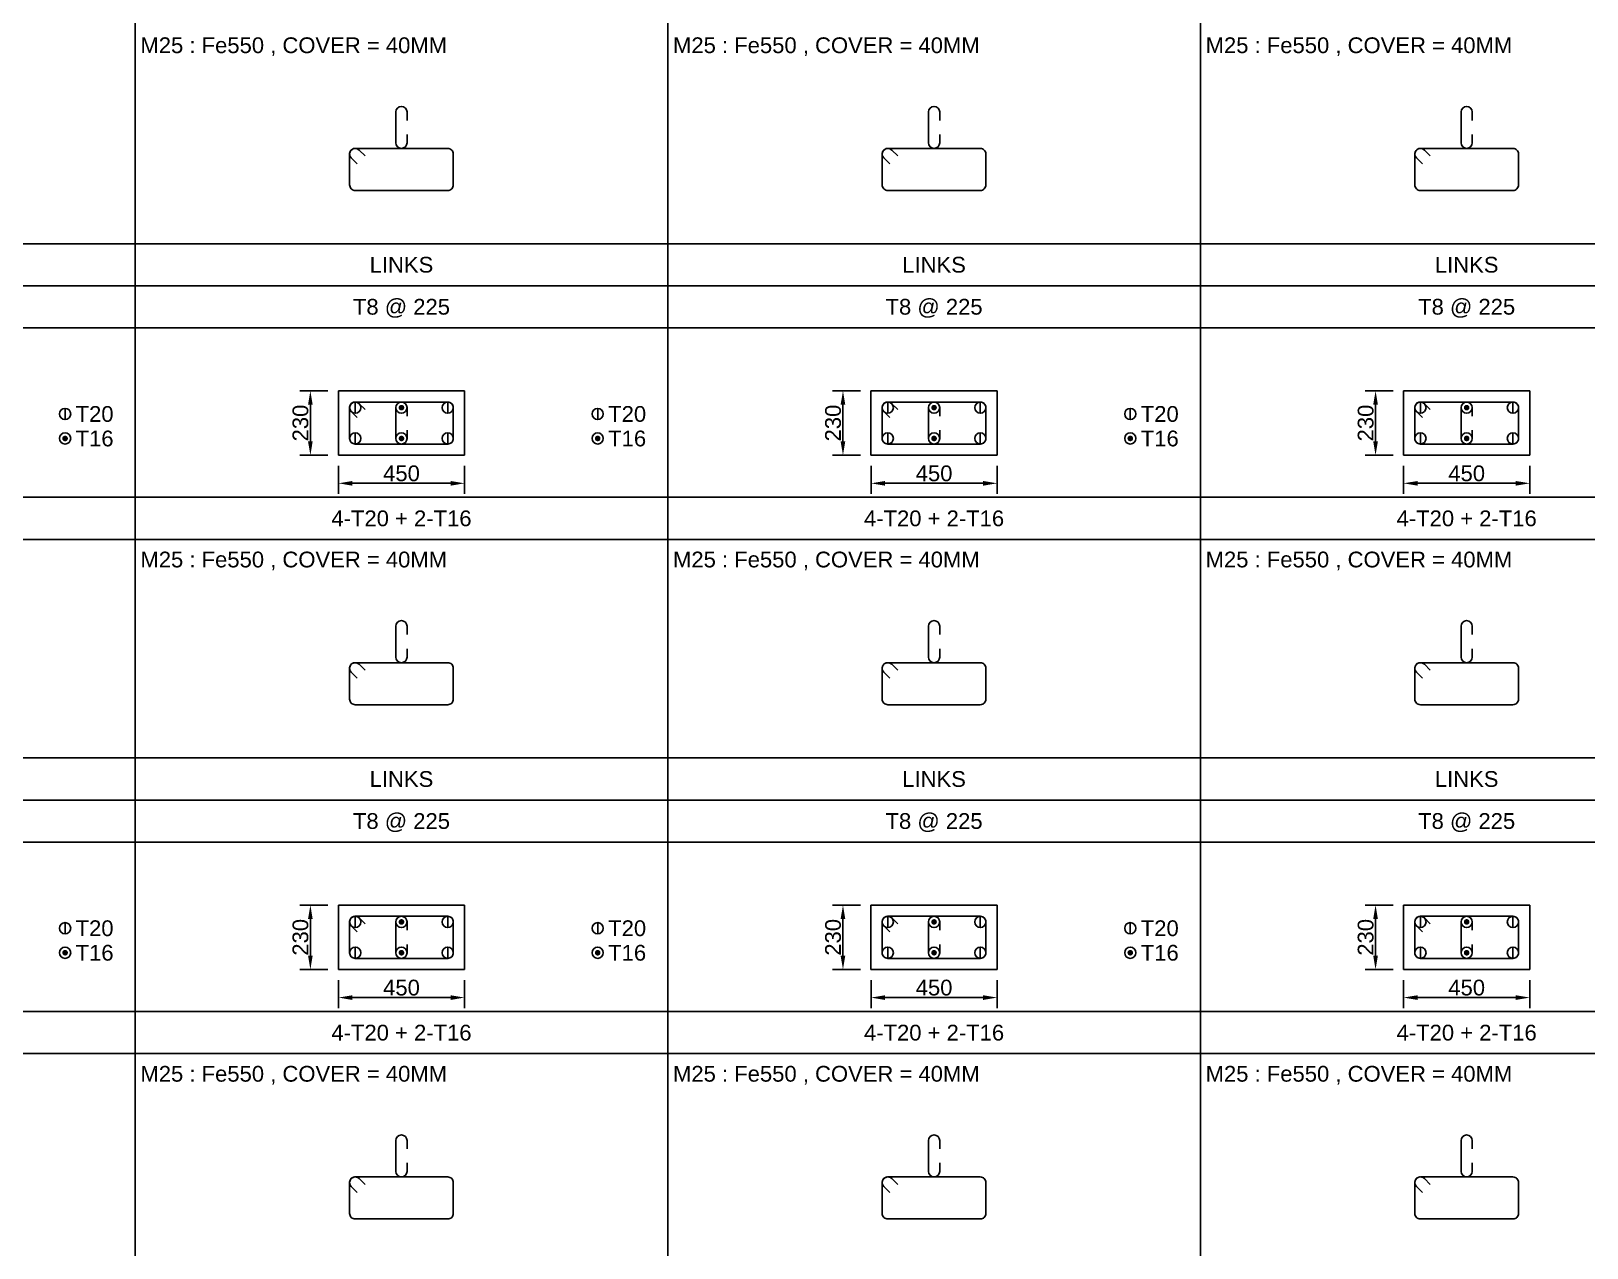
# Model space of a CAD drawing. Header units: inches. Extents: x -816171 to 9366335, y -450961 to 689132.
# Drawn here: x -183303 to -161103, y -5119 to 12248 of the extents above; entities that cross this region are included whole.
import ezdxf
from ezdxf.enums import TextEntityAlignment as Align

# ---------------------------------------------------------------- set-up
doc = ezdxf.new("R2010")
doc.units = ezdxf.units.IN
doc.header["$MEASUREMENT"] = 0
for name, color, linetype in [('Concrete Line', 2, 'Continuous'), ('Dim', 31, 'Continuous'), ('Link', 225, 'Continuous'), ('Reinforcement', 130, 'Continuous'), ('Schedule Border', 60, 'Continuous'), ('Schedule Line', 60, 'Continuous'), ('Text', 31, 'Continuous')]:
    doc.layers.add(name, color=color, linetype=linetype)
doc.styles.add('SC-COL1', font='SansSerif')
doc.styles.add('SC-COL2', font='SansSerif')
doc.dimstyles.new('ColumnSch', dxfattribs={"dimtxt": 225, "dimasz": 200, "dimexe": 150, "dimexo": 150, "dimgap": 25, "dimtad": 1, "dimtoh": 1, "dimdec": 4, "dimzin": 0, "dimdsep": 46, "dimtxsty": 'SC-COL2', "dimcen": 0.09, "dimclrd": 8, "dimclre": 8, "dimclrt": 31, "dimadec": 0, "dimazin": 0, "dimtfac": 1, "dimtdec": 0, "dimtix": 1, "dimtofl": 0, "dimtmove": 0, "dimatfit": 3, "dimfxl": 1, "dimtolj": 1, "dimtzin": 0, "dimarcsym": 0})

# ---------------------------------------------------------------- blocks, each defined once
blk = doc.blocks.new('*D290')
at = {"layer": 'DEFPOINTS', "color": 0, "transparency": 16777216}
for p in [(-178918, -1146), (-177118, -1146), (-177118, -1546)]:
    blk.add_point(p, dxfattribs=at)
at = {"layer": 'Dim', "color": 8, "lineweight": -2, "transparency": 16777216}
for p, q in [((-178918, -1296), (-178918, -1696)), ((-177118, -1296), (-177118, -1696)), ((-178718, -1546), (-177318, -1546))]:
    blk.add_line(p, q, dxfattribs=at)
at = {"layer": 'Dim', "color": 8, "transparency": 16777216}
for points in [[(-178718, -1513), (-178718, -1580), (-178918, -1546)], [(-177318, -1513), (-177318, -1580), (-177118, -1546)]]:
    blk.add_solid(points, dxfattribs=at)
at = {"layer": 'Dim', "color": 31, "transparency": 16777216, "insert": (-178018, -1405), "char_height": 225, "attachment_point": 5, "style": 'SC-COL2'}
blk.add_mtext('\\A1;450', dxfattribs=at)
blk = doc.blocks.new('*D291')
at = {"layer": 'DEFPOINTS', "color": 0, "transparency": 16777216}
for p in [(-179318, -226), (-178918, -226), (-178918, -1146)]:
    blk.add_point(p, dxfattribs=at)
at = {"layer": 'Dim', "color": 8, "lineweight": -2, "transparency": 16777216}
for p, q in [((-179068, -226), (-179468, -226)), ((-179318, -946), (-179318, -426)), ((-179068, -1146), (-179468, -1146))]:
    blk.add_line(p, q, dxfattribs=at)
at = {"layer": 'Dim', "color": 8, "transparency": 16777216}
for points in [[(-179352, -426), (-179285, -426), (-179318, -226)], [(-179352, -946), (-179285, -946), (-179318, -1146)]]:
    blk.add_solid(points, dxfattribs=at)
at = {"layer": 'Dim', "color": 31, "transparency": 16777216, "insert": (-179459, -686), "char_height": 225, "attachment_point": 5, "rotation": 90, "style": 'SC-COL2'}
blk.add_mtext('\\A1;230', dxfattribs=at)
blk = doc.blocks.new('*D292')
at = {"layer": 'DEFPOINTS', "color": 0, "transparency": 16777216}
for p in [(-178918, 6194), (-177118, 6194), (-177118, 5794)]:
    blk.add_point(p, dxfattribs=at)
at = {"layer": 'Dim', "color": 8, "lineweight": -2, "transparency": 16777216}
for p, q in [((-178918, 6044), (-178918, 5644)), ((-177118, 6044), (-177118, 5644)), ((-178718, 5794), (-177318, 5794))]:
    blk.add_line(p, q, dxfattribs=at)
at = {"layer": 'Dim', "color": 8, "transparency": 16777216}
for points in [[(-178718, 5827), (-178718, 5760), (-178918, 5794)], [(-177318, 5827), (-177318, 5760), (-177118, 5794)]]:
    blk.add_solid(points, dxfattribs=at)
at = {"layer": 'Dim', "color": 31, "transparency": 16777216, "insert": (-178018, 5935), "char_height": 225, "attachment_point": 5, "style": 'SC-COL2'}
blk.add_mtext('\\A1;450', dxfattribs=at)
blk = doc.blocks.new('*D293')
at = {"layer": 'DEFPOINTS', "color": 0, "transparency": 16777216}
for p in [(-179318, 7114), (-178918, 7114), (-178918, 6194)]:
    blk.add_point(p, dxfattribs=at)
at = {"layer": 'Dim', "color": 8, "lineweight": -2, "transparency": 16777216}
for p, q in [((-179068, 7114), (-179468, 7114)), ((-179318, 6394), (-179318, 6914)), ((-179068, 6194), (-179468, 6194))]:
    blk.add_line(p, q, dxfattribs=at)
at = {"layer": 'Dim', "color": 8, "transparency": 16777216}
for points in [[(-179352, 6914), (-179285, 6914), (-179318, 7114)], [(-179352, 6394), (-179285, 6394), (-179318, 6194)]]:
    blk.add_solid(points, dxfattribs=at)
at = {"layer": 'Dim', "color": 31, "transparency": 16777216, "insert": (-179459, 6654), "char_height": 225, "attachment_point": 5, "rotation": 90, "style": 'SC-COL2'}
blk.add_mtext('\\A1;230', dxfattribs=at)
blk = doc.blocks.new('*D212')
at = {"layer": 'DEFPOINTS', "color": 0, "transparency": 16777216}
for p in [(-171318, -1146), (-169518, -1146), (-169518, -1546)]:
    blk.add_point(p, dxfattribs=at)
at = {"layer": 'Dim', "color": 8, "lineweight": -2, "transparency": 16777216}
for p, q in [((-171318, -1296), (-171318, -1696)), ((-169518, -1296), (-169518, -1696)), ((-171118, -1546), (-169718, -1546))]:
    blk.add_line(p, q, dxfattribs=at)
at = {"layer": 'Dim', "color": 8, "transparency": 16777216}
for points in [[(-171118, -1513), (-171118, -1580), (-171318, -1546)], [(-169718, -1513), (-169718, -1580), (-169518, -1546)]]:
    blk.add_solid(points, dxfattribs=at)
at = {"layer": 'Dim', "color": 31, "transparency": 16777216, "insert": (-170418, -1405), "char_height": 225, "attachment_point": 5, "style": 'SC-COL2'}
blk.add_mtext('\\A1;450', dxfattribs=at)
blk = doc.blocks.new('*D213')
at = {"layer": 'DEFPOINTS', "color": 0, "transparency": 16777216}
for p in [(-171718, -226), (-171318, -226), (-171318, -1146)]:
    blk.add_point(p, dxfattribs=at)
at = {"layer": 'Dim', "color": 8, "lineweight": -2, "transparency": 16777216}
for p, q in [((-171468, -226), (-171868, -226)), ((-171718, -946), (-171718, -426)), ((-171468, -1146), (-171868, -1146))]:
    blk.add_line(p, q, dxfattribs=at)
at = {"layer": 'Dim', "color": 8, "transparency": 16777216}
for points in [[(-171752, -426), (-171685, -426), (-171718, -226)], [(-171752, -946), (-171685, -946), (-171718, -1146)]]:
    blk.add_solid(points, dxfattribs=at)
at = {"layer": 'Dim', "color": 31, "transparency": 16777216, "insert": (-171859, -686), "char_height": 225, "attachment_point": 5, "rotation": 90, "style": 'SC-COL2'}
blk.add_mtext('\\A1;230', dxfattribs=at)
blk = doc.blocks.new('*D214')
at = {"layer": 'DEFPOINTS', "color": 0, "transparency": 16777216}
for p in [(-171318, 6194), (-169518, 6194), (-169518, 5794)]:
    blk.add_point(p, dxfattribs=at)
at = {"layer": 'Dim', "color": 8, "lineweight": -2, "transparency": 16777216}
for p, q in [((-171318, 6044), (-171318, 5644)), ((-169518, 6044), (-169518, 5644)), ((-171118, 5794), (-169718, 5794))]:
    blk.add_line(p, q, dxfattribs=at)
at = {"layer": 'Dim', "color": 8, "transparency": 16777216}
for points in [[(-171118, 5827), (-171118, 5760), (-171318, 5794)], [(-169718, 5827), (-169718, 5760), (-169518, 5794)]]:
    blk.add_solid(points, dxfattribs=at)
at = {"layer": 'Dim', "color": 31, "transparency": 16777216, "insert": (-170418, 5935), "char_height": 225, "attachment_point": 5, "style": 'SC-COL2'}
blk.add_mtext('\\A1;450', dxfattribs=at)
blk = doc.blocks.new('*D215')
at = {"layer": 'DEFPOINTS', "color": 0, "transparency": 16777216}
for p in [(-171718, 7114), (-171318, 7114), (-171318, 6194)]:
    blk.add_point(p, dxfattribs=at)
at = {"layer": 'Dim', "color": 8, "lineweight": -2, "transparency": 16777216}
for p, q in [((-171468, 7114), (-171868, 7114)), ((-171718, 6394), (-171718, 6914)), ((-171468, 6194), (-171868, 6194))]:
    blk.add_line(p, q, dxfattribs=at)
at = {"layer": 'Dim', "color": 8, "transparency": 16777216}
for points in [[(-171752, 6914), (-171685, 6914), (-171718, 7114)], [(-171752, 6394), (-171685, 6394), (-171718, 6194)]]:
    blk.add_solid(points, dxfattribs=at)
at = {"layer": 'Dim', "color": 31, "transparency": 16777216, "insert": (-171859, 6654), "char_height": 225, "attachment_point": 5, "rotation": 90, "style": 'SC-COL2'}
blk.add_mtext('\\A1;230', dxfattribs=at)
blk = doc.blocks.new('*D220')
at = {"layer": 'DEFPOINTS', "color": 0, "transparency": 16777216}
for p in [(-163718, -1146), (-161918, -1146), (-161918, -1546)]:
    blk.add_point(p, dxfattribs=at)
at = {"layer": 'Dim', "color": 8, "lineweight": -2, "transparency": 16777216}
for p, q in [((-163718, -1296), (-163718, -1696)), ((-161918, -1296), (-161918, -1696)), ((-163518, -1546), (-162118, -1546))]:
    blk.add_line(p, q, dxfattribs=at)
at = {"layer": 'Dim', "color": 8, "transparency": 16777216}
for points in [[(-163518, -1513), (-163518, -1580), (-163718, -1546)], [(-162118, -1513), (-162118, -1580), (-161918, -1546)]]:
    blk.add_solid(points, dxfattribs=at)
at = {"layer": 'Dim', "color": 31, "transparency": 16777216, "insert": (-162818, -1405), "char_height": 225, "attachment_point": 5, "style": 'SC-COL2'}
blk.add_mtext('\\A1;450', dxfattribs=at)
blk = doc.blocks.new('*D221')
at = {"layer": 'DEFPOINTS', "color": 0, "transparency": 16777216}
for p in [(-164118, -226), (-163718, -226), (-163718, -1146)]:
    blk.add_point(p, dxfattribs=at)
at = {"layer": 'Dim', "color": 8, "lineweight": -2, "transparency": 16777216}
for p, q in [((-163868, -226), (-164268, -226)), ((-164118, -946), (-164118, -426)), ((-163868, -1146), (-164268, -1146))]:
    blk.add_line(p, q, dxfattribs=at)
at = {"layer": 'Dim', "color": 8, "transparency": 16777216}
for points in [[(-164152, -426), (-164085, -426), (-164118, -226)], [(-164152, -946), (-164085, -946), (-164118, -1146)]]:
    blk.add_solid(points, dxfattribs=at)
at = {"layer": 'Dim', "color": 31, "transparency": 16777216, "insert": (-164259, -686), "char_height": 225, "attachment_point": 5, "rotation": 90, "style": 'SC-COL2'}
blk.add_mtext('\\A1;230', dxfattribs=at)
blk = doc.blocks.new('*D222')
at = {"layer": 'DEFPOINTS', "color": 0, "transparency": 16777216}
for p in [(-163718, 6194), (-161918, 6194), (-161918, 5794)]:
    blk.add_point(p, dxfattribs=at)
at = {"layer": 'Dim', "color": 8, "lineweight": -2, "transparency": 16777216}
for p, q in [((-163718, 6044), (-163718, 5644)), ((-161918, 6044), (-161918, 5644)), ((-163518, 5794), (-162118, 5794))]:
    blk.add_line(p, q, dxfattribs=at)
at = {"layer": 'Dim', "color": 8, "transparency": 16777216}
for points in [[(-163518, 5827), (-163518, 5760), (-163718, 5794)], [(-162118, 5827), (-162118, 5760), (-161918, 5794)]]:
    blk.add_solid(points, dxfattribs=at)
at = {"layer": 'Dim', "color": 31, "transparency": 16777216, "insert": (-162818, 5935), "char_height": 225, "attachment_point": 5, "style": 'SC-COL2'}
blk.add_mtext('\\A1;450', dxfattribs=at)
blk = doc.blocks.new('*D223')
at = {"layer": 'DEFPOINTS', "color": 0, "transparency": 16777216}
for p in [(-164118, 7114), (-163718, 7114), (-163718, 6194)]:
    blk.add_point(p, dxfattribs=at)
at = {"layer": 'Dim', "color": 8, "lineweight": -2, "transparency": 16777216}
for p, q in [((-163868, 7114), (-164268, 7114)), ((-164118, 6394), (-164118, 6914)), ((-163868, 6194), (-164268, 6194))]:
    blk.add_line(p, q, dxfattribs=at)
at = {"layer": 'Dim', "color": 8, "transparency": 16777216}
for points in [[(-164152, 6914), (-164085, 6914), (-164118, 7114)], [(-164152, 6394), (-164085, 6394), (-164118, 6194)]]:
    blk.add_solid(points, dxfattribs=at)
at = {"layer": 'Dim', "color": 31, "transparency": 16777216, "insert": (-164259, 6654), "char_height": 225, "attachment_point": 5, "rotation": 90, "style": 'SC-COL2'}
blk.add_mtext('\\A1;230', dxfattribs=at)

msp = doc.modelspace()

# ---------------------------------------------------------------- linework, layer by layer
at = {"layer": 'Concrete Line'}
for points in [[(-177118.25711, 7113.77457), (-178918.25711, 7113.77457)], [(-178918.25711, 7113.77457), (-178918.25711, 6193.77457)], [(-177118.25711, 6193.77457), (-177118.25711, 7113.77457)], [(-169518.25711, 7113.77457), (-171318.25711, 7113.77457)], [(-171318.25711, 7113.77457), (-171318.25711, 6193.77457)], [(-169518.25711, 6193.77457), (-169518.25711, 7113.77457)], [(-161918.25711, 7113.77457), (-163718.25711, 7113.77457)], [(-163718.25711, 7113.77457), (-163718.25711, 6193.77457)], [(-161918.25711, 6193.77457), (-161918.25711, 7113.77457)], [(-178918.25711, 6193.77457), (-177118.25711, 6193.77457)], [(-171318.25711, 6193.77457), (-169518.25711, 6193.77457)], [(-163718.25711, 6193.77457), (-161918.25711, 6193.77457)], [(-177118.25711, -226.22543), (-178918.25711, -226.22543)], [(-178918.25711, -226.22543), (-178918.25711, -1146.22543)], [(-177118.25711, -1146.22543), (-177118.25711, -226.22543)], [(-169518.25711, -226.22543), (-171318.25711, -226.22543)], [(-171318.25711, -226.22543), (-171318.25711, -1146.22543)], [(-169518.25711, -1146.22543), (-169518.25711, -226.22543)], [(-161918.25711, -226.22543), (-163718.25711, -226.22543)], [(-163718.25711, -226.22543), (-163718.25711, -1146.22543)], [(-161918.25711, -1146.22543), (-161918.25711, -226.22543)], [(-178918.25711, -1146.22543), (-177118.25711, -1146.22543)], [(-171318.25711, -1146.22543), (-169518.25711, -1146.22543)], [(-163718.25711, -1146.22543), (-161918.25711, -1146.22543)]]:
    msp.add_lwpolyline(points, dxfattribs=at)
at = {"layer": 'Link'}
for points in [[(-177938.25711, 10773.77457), (-177938.25711, 10653.77457, -1), (-178098.25711, 10653.77457), (-178098.25711, 11093.77457, -1), (-177938.25711, 11093.77457), (-177938.25711, 10973.77457)], [(-170338.25711, 10773.77457), (-170338.25711, 10653.77457, -1), (-170498.25711, 10653.77457), (-170498.25711, 11093.77457, -1), (-170338.25711, 11093.77457), (-170338.25711, 10973.77457)], [(-162738.25711, 10773.77457), (-162738.25711, 10653.77457, -1), (-162898.25711, 10653.77457), (-162898.25711, 11093.77457, -1), (-162738.25711, 11093.77457), (-162738.25711, 10973.77457)], [(-178649.97309, 10352.35316), (-178734.82575, 10437.20613, -0.6681779738), (-178678.25711, 10573.77457), (-177358.25711, 10573.77457, -0.4142135624), (-177278.25711, 10493.77457), (-177278.25711, 10053.77457, -0.4142135624), (-177358.25711, 9973.77457), (-178678.25711, 9973.77457, -0.4142135624), (-178758.25711, 10053.77457), (-178758.25711, 10493.77457, -0.6681793021), (-178621.68846, 10550.34301), (-178536.8358, 10465.49004)], [(-171049.97309, 10352.35316), (-171134.82575, 10437.20613, -0.6681779738), (-171078.25711, 10573.77457), (-169758.25711, 10573.77457, -0.4142135624), (-169678.25711, 10493.77457), (-169678.25711, 10053.77457, -0.4142135624), (-169758.25711, 9973.77457), (-171078.25711, 9973.77457, -0.4142135624), (-171158.25711, 10053.77457), (-171158.25711, 10493.77457, -0.6681793021), (-171021.68846, 10550.34301), (-170936.8358, 10465.49004)], [(-163449.97309, 10352.35316), (-163534.82575, 10437.20613, -0.6681779738), (-163478.25711, 10573.77457), (-162158.25711, 10573.77457, -0.4142135624), (-162078.25711, 10493.77457), (-162078.25711, 10053.77457, -0.4142135624), (-162158.25711, 9973.77457), (-163478.25711, 9973.77457, -0.4142135624), (-163558.25711, 10053.77457), (-163558.25711, 10493.77457, -0.6681793021), (-163421.68846, 10550.34301), (-163336.8358, 10465.49004)], [(-178649.97309, 6732.35316), (-178734.82575, 6817.20613, -0.6681779738), (-178678.25711, 6953.77457), (-177358.25711, 6953.77457, -0.4142135624), (-177278.25711, 6873.77457), (-177278.25711, 6433.77457, -0.4142135624), (-177358.25711, 6353.77457), (-178678.25711, 6353.77457, -0.4142135624), (-178758.25711, 6433.77457), (-178758.25711, 6873.77457, -0.6681793021), (-178621.68846, 6930.34301), (-178536.8358, 6845.49004)], [(-177938.25711, 6553.77457), (-177938.25711, 6433.77457, -1), (-178098.25711, 6433.77457), (-178098.25711, 6873.77457, -1), (-177938.25711, 6873.77457), (-177938.25711, 6753.77457)], [(-171049.97309, 6732.35316), (-171134.82575, 6817.20613, -0.6681779738), (-171078.25711, 6953.77457), (-169758.25711, 6953.77457, -0.4142135624), (-169678.25711, 6873.77457), (-169678.25711, 6433.77457, -0.4142135624), (-169758.25711, 6353.77457), (-171078.25711, 6353.77457, -0.4142135624), (-171158.25711, 6433.77457), (-171158.25711, 6873.77457, -0.6681793021), (-171021.68846, 6930.34301), (-170936.8358, 6845.49004)], [(-170338.25711, 6553.77457), (-170338.25711, 6433.77457, -1), (-170498.25711, 6433.77457), (-170498.25711, 6873.77457, -1), (-170338.25711, 6873.77457), (-170338.25711, 6753.77457)], [(-163449.97309, 6732.35316), (-163534.82575, 6817.20613, -0.6681779738), (-163478.25711, 6953.77457), (-162158.25711, 6953.77457, -0.4142135624), (-162078.25711, 6873.77457), (-162078.25711, 6433.77457, -0.4142135624), (-162158.25711, 6353.77457), (-163478.25711, 6353.77457, -0.4142135624), (-163558.25711, 6433.77457), (-163558.25711, 6873.77457, -0.6681793021), (-163421.68846, 6930.34301), (-163336.8358, 6845.49004)], [(-162738.25711, 6553.77457), (-162738.25711, 6433.77457, -1), (-162898.25711, 6433.77457), (-162898.25711, 6873.77457, -1), (-162738.25711, 6873.77457), (-162738.25711, 6753.77457)], [(-177938.25711, 3433.77457), (-177938.25711, 3313.77457, -1), (-178098.25711, 3313.77457), (-178098.25711, 3753.77457, -1), (-177938.25711, 3753.77457), (-177938.25711, 3633.77457)], [(-170338.25711, 3433.77457), (-170338.25711, 3313.77457, -1), (-170498.25711, 3313.77457), (-170498.25711, 3753.77457, -1), (-170338.25711, 3753.77457), (-170338.25711, 3633.77457)], [(-162738.25711, 3433.77457), (-162738.25711, 3313.77457, -1), (-162898.25711, 3313.77457), (-162898.25711, 3753.77457, -1), (-162738.25711, 3753.77457), (-162738.25711, 3633.77457)], [(-178649.97309, 3012.35316), (-178734.82575, 3097.20613, -0.6681779738), (-178678.25711, 3233.77457), (-177358.25711, 3233.77457, -0.4142135624), (-177278.25711, 3153.77457), (-177278.25711, 2713.77457, -0.4142135624), (-177358.25711, 2633.77457), (-178678.25711, 2633.77457, -0.4142135624), (-178758.25711, 2713.77457), (-178758.25711, 3153.77457, -0.6681793021), (-178621.68846, 3210.34301), (-178536.8358, 3125.49004)], [(-171049.97309, 3012.35316), (-171134.82575, 3097.20613, -0.6681779738), (-171078.25711, 3233.77457), (-169758.25711, 3233.77457, -0.4142135624), (-169678.25711, 3153.77457), (-169678.25711, 2713.77457, -0.4142135624), (-169758.25711, 2633.77457), (-171078.25711, 2633.77457, -0.4142135624), (-171158.25711, 2713.77457), (-171158.25711, 3153.77457, -0.6681793021), (-171021.68846, 3210.34301), (-170936.8358, 3125.49004)], [(-163449.97309, 3012.35316), (-163534.82575, 3097.20613, -0.6681779738), (-163478.25711, 3233.77457), (-162158.25711, 3233.77457, -0.4142135624), (-162078.25711, 3153.77457), (-162078.25711, 2713.77457, -0.4142135624), (-162158.25711, 2633.77457), (-163478.25711, 2633.77457, -0.4142135624), (-163558.25711, 2713.77457), (-163558.25711, 3153.77457, -0.6681793021), (-163421.68846, 3210.34301), (-163336.8358, 3125.49004)], [(-178649.97309, -607.64684), (-178734.82575, -522.79387, -0.6681779738), (-178678.25711, -386.22543), (-177358.25711, -386.22543, -0.4142135624), (-177278.25711, -466.22543), (-177278.25711, -906.22543, -0.4142135624), (-177358.25711, -986.22543), (-178678.25711, -986.22543, -0.4142135624), (-178758.25711, -906.22543), (-178758.25711, -466.22543, -0.6681793021), (-178621.68846, -409.65699), (-178536.8358, -494.50996)], [(-177938.25711, -786.22543), (-177938.25711, -906.22543, -1), (-178098.25711, -906.22543), (-178098.25711, -466.22543, -1), (-177938.25711, -466.22543), (-177938.25711, -586.22543)], [(-171049.97309, -607.64684), (-171134.82575, -522.79387, -0.6681779738), (-171078.25711, -386.22543), (-169758.25711, -386.22543, -0.4142135624), (-169678.25711, -466.22543), (-169678.25711, -906.22543, -0.4142135624), (-169758.25711, -986.22543), (-171078.25711, -986.22543, -0.4142135624), (-171158.25711, -906.22543), (-171158.25711, -466.22543, -0.6681793021), (-171021.68846, -409.65699), (-170936.8358, -494.50996)], [(-170338.25711, -786.22543), (-170338.25711, -906.22543, -1), (-170498.25711, -906.22543), (-170498.25711, -466.22543, -1), (-170338.25711, -466.22543), (-170338.25711, -586.22543)], [(-163449.97309, -607.64684), (-163534.82575, -522.79387, -0.6681779738), (-163478.25711, -386.22543), (-162158.25711, -386.22543, -0.4142135624), (-162078.25711, -466.22543), (-162078.25711, -906.22543, -0.4142135624), (-162158.25711, -986.22543), (-163478.25711, -986.22543, -0.4142135624), (-163558.25711, -906.22543), (-163558.25711, -466.22543, -0.6681793021), (-163421.68846, -409.65699), (-163336.8358, -494.50996)], [(-162738.25711, -786.22543), (-162738.25711, -906.22543, -1), (-162898.25711, -906.22543), (-162898.25711, -466.22543, -1), (-162738.25711, -466.22543), (-162738.25711, -586.22543)], [(-177938.25711, -3906.22543), (-177938.25711, -4026.22543, -1), (-178098.25711, -4026.22543), (-178098.25711, -3586.22543, -1), (-177938.25711, -3586.22543), (-177938.25711, -3706.22543)], [(-170338.25711, -3906.22543), (-170338.25711, -4026.22543, -1), (-170498.25711, -4026.22543), (-170498.25711, -3586.22543, -1), (-170338.25711, -3586.22543), (-170338.25711, -3706.22543)], [(-162738.25711, -3906.22543), (-162738.25711, -4026.22543, -1), (-162898.25711, -4026.22543), (-162898.25711, -3586.22543, -1), (-162738.25711, -3586.22543), (-162738.25711, -3706.22543)], [(-178649.97309, -4327.64684), (-178734.82575, -4242.79387, -0.6681779738), (-178678.25711, -4106.22543), (-177358.25711, -4106.22543, -0.4142135624), (-177278.25711, -4186.22543), (-177278.25711, -4626.22543, -0.4142135624), (-177358.25711, -4706.22543), (-178678.25711, -4706.22543, -0.4142135624), (-178758.25711, -4626.22543), (-178758.25711, -4186.22543, -0.6681793021), (-178621.68846, -4129.65699), (-178536.8358, -4214.50996)], [(-171049.97309, -4327.64684), (-171134.82575, -4242.79387, -0.6681779738), (-171078.25711, -4106.22543), (-169758.25711, -4106.22543, -0.4142135624), (-169678.25711, -4186.22543), (-169678.25711, -4626.22543, -0.4142135624), (-169758.25711, -4706.22543), (-171078.25711, -4706.22543, -0.4142135624), (-171158.25711, -4626.22543), (-171158.25711, -4186.22543, -0.6681793021), (-171021.68846, -4129.65699), (-170936.8358, -4214.50996)], [(-163449.97309, -4327.64684), (-163534.82575, -4242.79387, -0.6681779738), (-163478.25711, -4106.22543), (-162158.25711, -4106.22543, -0.4142135624), (-162078.25711, -4186.22543), (-162078.25711, -4626.22543, -0.4142135624), (-162158.25711, -4706.22543), (-163478.25711, -4706.22543, -0.4142135624), (-163558.25711, -4626.22543), (-163558.25711, -4186.22543, -0.6681793021), (-163421.68846, -4129.65699), (-163336.8358, -4214.50996)]]:
    msp.add_lwpolyline(points, format="xyb", dxfattribs=at)
at = {"layer": 'Reinforcement', "color": 130}
for points in [[(-178678.25711, 6953.77457), (-178678.25711, 6793.77457)], [(-177358.25711, 6953.77457), (-177358.25711, 6793.77457)], [(-171078.25711, 6953.77457), (-171078.25711, 6793.77457)], [(-169758.25711, 6953.77457), (-169758.25711, 6793.77457)], [(-163478.25711, 6953.77457), (-163478.25711, 6793.77457)], [(-162158.25711, 6953.77457), (-162158.25711, 6793.77457)], [(-182818.25711, 6863.77457), (-182818.25711, 6703.77457)], [(-175218.25711, 6863.77457), (-175218.25711, 6703.77457)], [(-167618.25711, 6863.77457), (-167618.25711, 6703.77457)], [(-178678.25711, 6513.77457), (-178678.25711, 6353.77457)], [(-177358.25711, 6513.77457), (-177358.25711, 6353.77457)], [(-171078.25711, 6513.77457), (-171078.25711, 6353.77457)], [(-169758.25711, 6513.77457), (-169758.25711, 6353.77457)], [(-163478.25711, 6513.77457), (-163478.25711, 6353.77457)], [(-162158.25711, 6513.77457), (-162158.25711, 6353.77457)], [(-178678.25711, -386.22543), (-178678.25711, -546.22543)], [(-177358.25711, -386.22543), (-177358.25711, -546.22543)], [(-171078.25711, -386.22543), (-171078.25711, -546.22543)], [(-169758.25711, -386.22543), (-169758.25711, -546.22543)], [(-163478.25711, -386.22543), (-163478.25711, -546.22543)], [(-162158.25711, -386.22543), (-162158.25711, -546.22543)], [(-182818.25711, -476.22543), (-182818.25711, -636.22543)], [(-175218.25711, -476.22543), (-175218.25711, -636.22543)], [(-167618.25711, -476.22543), (-167618.25711, -636.22543)], [(-178678.25711, -826.22543), (-178678.25711, -986.22543)], [(-177358.25711, -826.22543), (-177358.25711, -986.22543)], [(-171078.25711, -826.22543), (-171078.25711, -986.22543)], [(-169758.25711, -826.22543), (-169758.25711, -986.22543)], [(-163478.25711, -826.22543), (-163478.25711, -986.22543)], [(-162158.25711, -826.22543), (-162158.25711, -986.22543)]]:
    msp.add_lwpolyline(points, dxfattribs=at)
at = {"layer": 'Reinforcement', "color": 130, "const_width": 40}
for points in [[(-178038.25711, 6873.77457, 1), (-177998.25711, 6873.77457, 1)], [(-170438.25711, 6873.77457, 1), (-170398.25711, 6873.77457, 1)], [(-162838.25711, 6873.77457, 1), (-162798.25711, 6873.77457, 1)], [(-182838.25711, 6433.77457, 1), (-182798.25711, 6433.77457, 1)], [(-178038.25711, 6433.77457, 1), (-177998.25711, 6433.77457, 1)], [(-175238.25711, 6433.77457, 1), (-175198.25711, 6433.77457, 1)], [(-170438.25711, 6433.77457, 1), (-170398.25711, 6433.77457, 1)], [(-167638.25711, 6433.77457, 1), (-167598.25711, 6433.77457, 1)], [(-162838.25711, 6433.77457, 1), (-162798.25711, 6433.77457, 1)], [(-178038.25711, -466.22543, 1), (-177998.25711, -466.22543, 1)], [(-170438.25711, -466.22543, 1), (-170398.25711, -466.22543, 1)], [(-162838.25711, -466.22543, 1), (-162798.25711, -466.22543, 1)], [(-182838.25711, -906.22543, 1), (-182798.25711, -906.22543, 1)], [(-178038.25711, -906.22543, 1), (-177998.25711, -906.22543, 1)], [(-175238.25711, -906.22543, 1), (-175198.25711, -906.22543, 1)], [(-170438.25711, -906.22543, 1), (-170398.25711, -906.22543, 1)], [(-167638.25711, -906.22543, 1), (-167598.25711, -906.22543, 1)], [(-162838.25711, -906.22543, 1), (-162798.25711, -906.22543, 1)]]:
    msp.add_lwpolyline(points, format="xyb", close=True, dxfattribs=at)
at = {"layer": 'Reinforcement', "color": 130}
for centre in [(-178678.25711, 6873.77457), (-178018.25711, 6873.77457), (-177358.25711, 6873.77457), (-171078.25711, 6873.77457), (-170418.25711, 6873.77457), (-169758.25711, 6873.77457), (-163478.25711, 6873.77457), (-162818.25711, 6873.77457), (-162158.25711, 6873.77457), (-182818.25711, 6783.77457), (-175218.25711, 6783.77457), (-167618.25711, 6783.77457), (-182818.25711, 6433.77457), (-178678.25711, 6433.77457), (-178018.25711, 6433.77457), (-177358.25711, 6433.77457), (-175218.25711, 6433.77457), (-171078.25711, 6433.77457), (-170418.25711, 6433.77457), (-169758.25711, 6433.77457), (-167618.25711, 6433.77457), (-163478.25711, 6433.77457), (-162818.25711, 6433.77457), (-162158.25711, 6433.77457), (-178678.25711, -466.22543), (-178018.25711, -466.22543), (-177358.25711, -466.22543), (-171078.25711, -466.22543), (-170418.25711, -466.22543), (-169758.25711, -466.22543), (-163478.25711, -466.22543), (-162818.25711, -466.22543), (-162158.25711, -466.22543), (-182818.25711, -556.22543), (-175218.25711, -556.22543), (-167618.25711, -556.22543), (-182818.25711, -906.22543), (-178678.25711, -906.22543), (-178018.25711, -906.22543), (-177358.25711, -906.22543), (-175218.25711, -906.22543), (-171078.25711, -906.22543), (-170418.25711, -906.22543), (-169758.25711, -906.22543), (-167618.25711, -906.22543), (-163478.25711, -906.22543), (-162818.25711, -906.22543), (-162158.25711, -906.22543)]:
    msp.add_circle(centre, 80, dxfattribs=at)
at = {"layer": 'Schedule Border'}
for p, q in [((-233418.25711, 4993.77457), (-151418.25711, 4993.77457)), ((-233418.25711, -2346.22543), (-151418.25711, -2346.22543))]:
    msp.add_line(p, q, dxfattribs=at)
at = {"layer": 'Schedule Line'}
for p, q in [((-181818.25711, 27013.77457), (-181818.25711, -18226.22543)), ((-174218.25711, 27013.77457), (-174218.25711, -18226.22543)), ((-166618.25711, 27013.77457), (-166618.25711, -18226.22543)), ((-227418.25711, 9213.77457), (-151418.25711, 9213.77457)), ((-227418.25711, 8613.77457), (-151418.25711, 8613.77457)), ((-227418.25711, 8013.77457), (-151418.25711, 8013.77457)), ((-227418.25711, 5593.77457), (-151418.25711, 5593.77457)), ((-227418.25711, 1873.77457), (-151418.25711, 1873.77457)), ((-227418.25711, 1273.77457), (-151418.25711, 1273.77457)), ((-227418.25711, 673.77457), (-151418.25711, 673.77457)), ((-227418.25711, -1746.22543), (-151418.25711, -1746.22543))]:
    msp.add_line(p, q, dxfattribs=at)

# ---------------------------------------------------------------- texts
at = {"layer": 'Text', "style": 'SC-COL1'}
for p in [(-181743.25711, 11933.77457), (-174143.25711, 11933.77457), (-166543.25711, 11933.77457), (-181743.25711, 4593.77457), (-174143.25711, 4593.77457), (-166543.25711, 4593.77457), (-181743.25711, -2746.22543), (-174143.25711, -2746.22543), (-166543.25711, -2746.22543)]:
    msp.add_text('M25 : Fe550 , COVER = 40MM', height=225, dxfattribs=at).set_placement(p)
for s, p in [('LINKS', (-178018.25711, 8913.77457)), ('LINKS', (-170418.25711, 8913.77457)), ('LINKS', (-162818.25711, 8913.77457)), ('T8 @ 225', (-178018.25711, 8313.77457)), ('T8 @ 225', (-170418.25711, 8313.77457)), ('T8 @ 225', (-162818.25711, 8313.77457)), ('4-T20 + 2-T16', (-178018.25711, 5293.77457)), ('4-T20 + 2-T16', (-170418.25711, 5293.77457)), ('4-T20 + 2-T16', (-162818.25711, 5293.77457)), ('LINKS', (-178018.25711, 1573.77457)), ('LINKS', (-170418.25711, 1573.77457)), ('LINKS', (-162818.25711, 1573.77457)), ('T8 @ 225', (-178018.25711, 973.77457)), ('T8 @ 225', (-170418.25711, 973.77457)), ('T8 @ 225', (-162818.25711, 973.77457)), ('4-T20 + 2-T16', (-178018.25711, -2046.22543)), ('4-T20 + 2-T16', (-170418.25711, -2046.22543)), ('4-T20 + 2-T16', (-162818.25711, -2046.22543))]:
    msp.add_text(s, height=225, dxfattribs=at).set_placement(p, align=Align.MIDDLE_CENTER)
for s, p in [('T20', (-182668.25711, 6783.77457)), ('T20', (-175068.25711, 6783.77457)), ('T20', (-167468.25711, 6783.77457)), ('T16', (-182668.25711, 6433.77457)), ('T16', (-175068.25711, 6433.77457)), ('T16', (-167468.25711, 6433.77457)), ('T20', (-182668.25711, -556.22543)), ('T20', (-175068.25711, -556.22543)), ('T20', (-167468.25711, -556.22543)), ('T16', (-182668.25711, -906.22543)), ('T16', (-175068.25711, -906.22543)), ('T16', (-167468.25711, -906.22543))]:
    msp.add_text(s, height=225, dxfattribs=at).set_placement(p, align=Align.MIDDLE_LEFT)

# ---------------------------------------------------------------- dimensions: what is measured, and where the dimension line sits
at = {"layer": 'Dim'}
for p1, p2, distance, text, picture, middle in [((-178918.25711, 6193.77457), (-178918.25711, 7113.77457), 400, '230', '*D293', (-179459.30649, 6653.77457)), ((-171318.25711, 6193.77457), (-171318.25711, 7113.77457), 400, '230', '*D215', (-171859.30649, 6653.77457)), ((-163718.25711, 6193.77457), (-163718.25711, 7113.77457), 400, '230', '*D223', (-164259.30649, 6653.77457)), ((-178918.25711, 6193.77457), (-177118.25711, 6193.77457), -400, '450', '*D292', (-178018.25711, 5934.66963)), ((-171318.25711, 6193.77457), (-169518.25711, 6193.77457), -400, '450', '*D214', (-170418.25711, 5934.66963)), ((-163718.25711, 6193.77457), (-161918.25711, 6193.77457), -400, '450', '*D222', (-162818.25711, 5934.66963)), ((-178918.25711, -1146.22543), (-178918.25711, -226.22543), 400, '230', '*D291', (-179459.30649, -686.22543)), ((-171318.25711, -1146.22543), (-171318.25711, -226.22543), 400, '230', '*D213', (-171859.30649, -686.22543)), ((-163718.25711, -1146.22543), (-163718.25711, -226.22543), 400, '230', '*D221', (-164259.30649, -686.22543)), ((-178918.25711, -1146.22543), (-177118.25711, -1146.22543), -400, '450', '*D290', (-178018.25711, -1405.33037)), ((-171318.25711, -1146.22543), (-169518.25711, -1146.22543), -400, '450', '*D212', (-170418.25711, -1405.33037)), ((-163718.25711, -1146.22543), (-161918.25711, -1146.22543), -400, '450', '*D220', (-162818.25711, -1405.33037))]:
    dim = msp.add_aligned_dim(p1=p1, p2=p2, distance=distance, text=text, dimstyle='ColumnSch', override={"dimtofl": 1}, dxfattribs=at)
    dim.commit()
    dim.dimension.update_dxf_attribs({"geometry": picture, "text_midpoint": middle})

doc.saveas('drawing.dxf')
